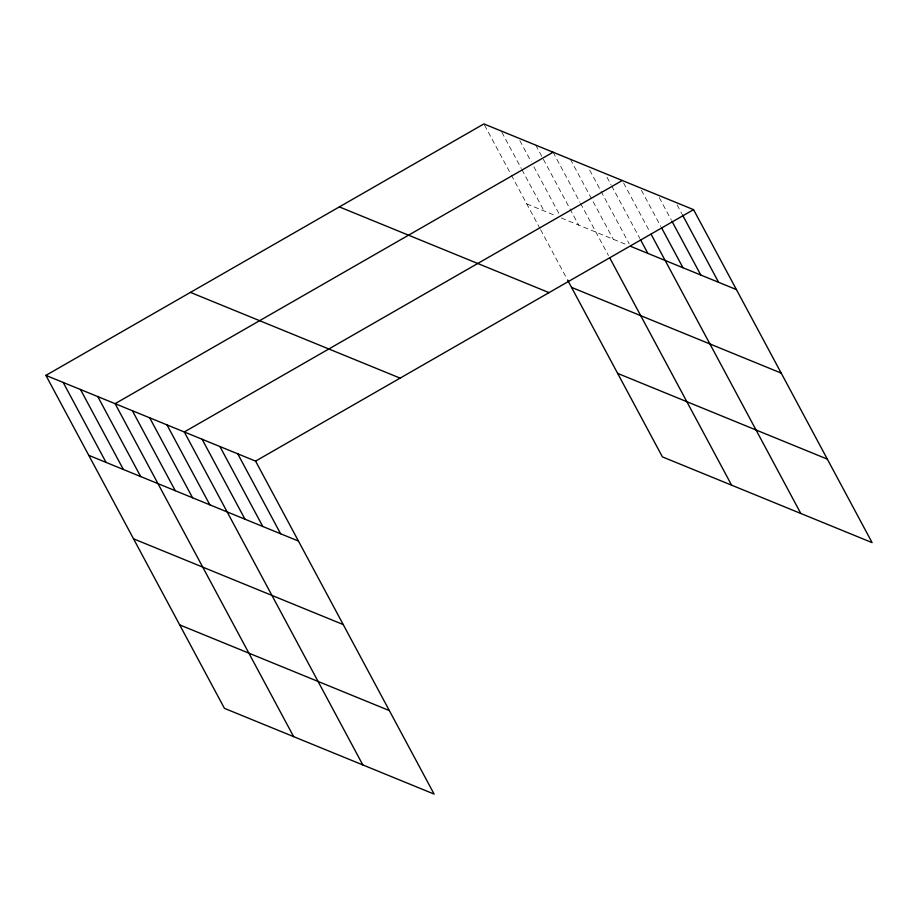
<?xml version="1.0" encoding="UTF-8"?>
<svg xmlns="http://www.w3.org/2000/svg" width="918" height="918" viewBox="0 0 918 918"><rect width="100%" height="100%" fill="white"/><g stroke="black" fill="none" stroke-linecap="round" stroke-linejoin="round"><path stroke-width="0.69" stroke-dasharray="4.59 3.44" d="M526.76 203.876L556.411 215.994M561.357 218.014L628.073 245.301M677.082 204.863L681.764 213.607M659.262 197.577L671.31 220.056M641.43 190.29L660.857 226.517M623.609 183.003L649.737 231.715M606.982 177.174L610.998 184.667M611.675 185.918L639.8 238.393M589.689 170.105L600.406 190.095M601.072 191.346L629.209 243.809M570.376 159.284L613.247 239.231M553.084 152.204L579.878 202.178M580.543 203.429L608.462 255.491M535.779 145.136L569.275 207.606M569.94 208.845L578.65 225.094M519.817 140.557L531.212 161.797M533.886 166.801L559.337 214.273M501.848 132.238L521.275 168.464M521.952 169.715L544.053 210.945M484.555 125.169L510.683 173.892M511.349 175.143L539.922 228.433M540.576 229.661L566.922 278.774"/><path stroke-width="1.38" d="M45.9 375.382L255.583 461.111L434.111 794.081L224.44 708.352L45.9 375.382L483.889 123.919L693.56 209.648L872.1 542.618L662.417 456.889L567.576 280.001M553.084 152.204L115.094 403.668L293.634 736.638M622.278 180.502L184.288 431.965L362.828 764.935M255.583 461.111L693.56 209.648M630.551 246.311L736.431 289.595M571.524 287.368L781.207 373.098M339.35 206.906L549.033 292.635M617.653 373.396L827.325 459.126M190.439 292.394L400.11 378.124M88.771 455.339L298.442 541.058M133.546 538.832L343.217 624.561M179.664 624.86L389.347 710.589M682.441 214.858L718.61 282.308M671.987 221.307L700.79 275.021M661.534 227.767L682.969 267.735M651.08 234.216L800.806 513.472M640.477 239.632L647.844 253.379M609.77 257.947L731.612 485.186M237.751 453.825L280.621 533.771M219.93 446.538L262.8 526.484M202.109 439.252L244.98 519.198M166.984 424.885L209.855 504.843M149.691 417.816L192.562 497.774M132.387 410.748L175.258 490.694M97.79 396.599L140.661 476.557M80.497 389.53L123.368 469.477M63.193 382.45L106.063 462.408"/></g></svg>
